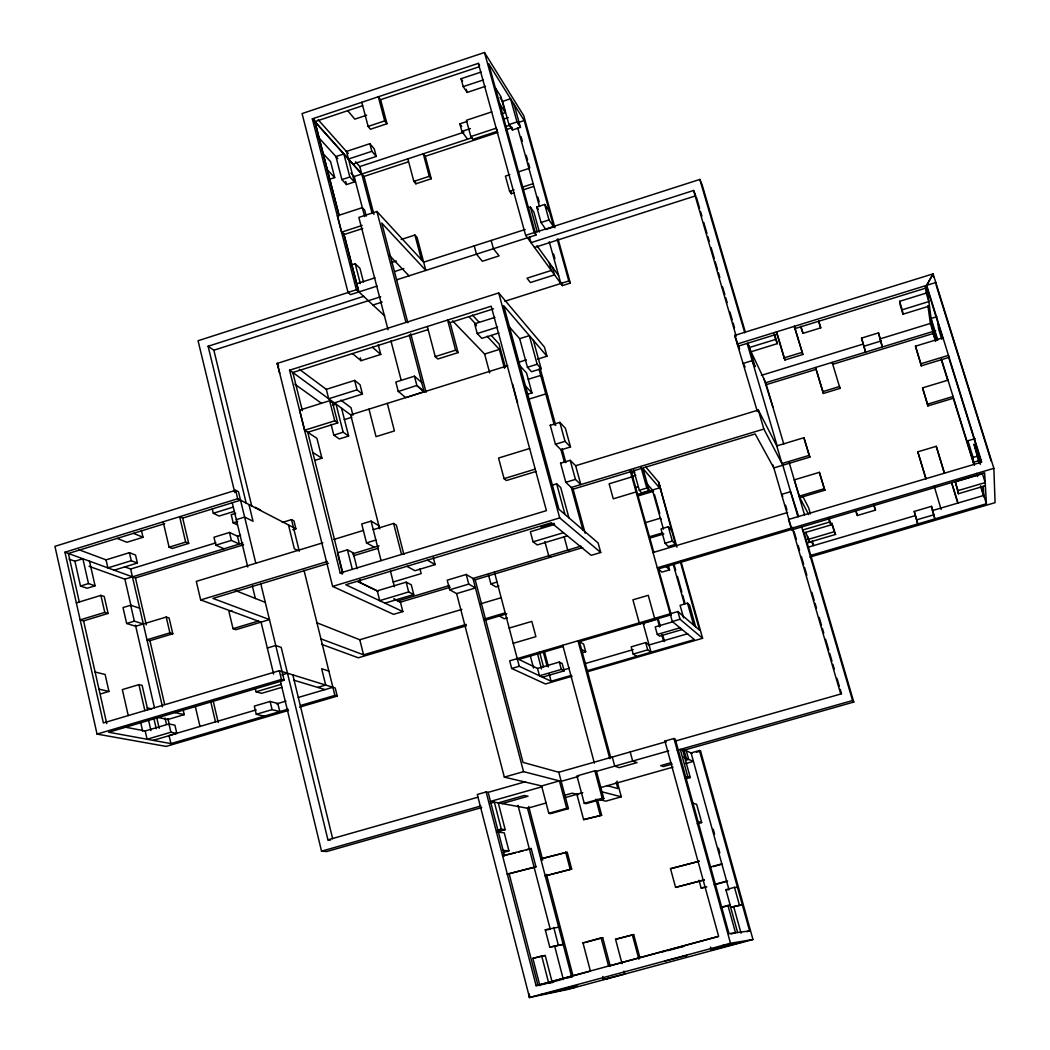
<?xml version="1.0" encoding="UTF-8"?>
<svg xmlns="http://www.w3.org/2000/svg" width="1050" height="1050" viewBox="0 0 1050 1050"><rect width="100%" height="100%" fill="white"/><g stroke="black" fill="none" stroke-linecap="round" stroke-linejoin="round"><path stroke-width="1.5" d="M809.878 557.104L995.072 502.661L993.864 468.339L933.096 273.853L926.664 285.364L933.148 333.533L935.576 341.355M739.62 348.941L734.685 335.409L933.096 273.853L926.664 285.351L981.724 462.118L788.458 519.501L791.91 529.856L984.624 472.776L986.396 503.751L810.692 555.437M554.938 227.824L523.753 115.697L484.496 52.5L302.059 113.571L348.036 292.425L350.477 294.643L377.121 286.086M343.639 233.244L358.798 291.966L356.396 289.734L312.322 118.834L478.327 63.354L479.614 65.389M314.842 121.656L362.644 105.696M361.777 102.296L368.13 126.42L370.466 129.229L386.991 123.743L384.707 120.907L378.315 96.771L380.612 99.684L478.734 66.924M485.52 86.323L467.119 92.426L463.221 86.625L461.055 78.724L481.097 72.043M366.66 115.211L354.821 119.149L347.694 110.683M463.221 86.625L483.276 79.957M368.13 126.42L384.707 120.907M323.111 153.667L330.592 161.661L334.701 177.581L329.228 179.393M354.414 181.965L349.847 176.991L343.849 153.93L335.934 156.555L341.906 179.616L346.513 184.564L354.414 181.965L346.461 151.436L369.863 143.679L374.246 148.851L376.241 156.424L352.971 164.102M502.543 101.391L510.562 98.739L517.007 121.944L520.446 127.365L512.452 129.99L508.961 124.596L502.543 101.391L500.023 97.44M348.364 159.075L371.871 151.305L376.241 156.424M491.689 111.917L466.423 120.278L470.846 136.553L472.828 139.348L496.571 131.539M467.499 139.217L461.921 131.407L459.861 123.834L466.974 121.472M327.259 169.759L334.701 177.581M501.165 113.964L505.326 112.599L500.902 96.6L495.298 87.767M461.921 131.407L470.466 128.586M355.53 161.752L359.809 166.556L463.903 132.221M503.698 119.109L508.239 117.6M470.846 136.553L496.164 128.205L497.424 130.095M341.906 179.616L349.847 176.991M508.961 124.596L517.007 121.944M472.159 137.681L354.113 176.544L350.989 173.119M505.772 126.617L510.313 125.121M517.676 122.693L524.199 120.553L553.77 226.944L545.869 229.491L541.026 222.508L536.734 207.034L544.714 204.461L549.518 211.614M339.058 215.145L314.921 121.629L364.022 176.439L408.358 161.857M407.859 158.852L413.844 181.374L415.866 183.802L431.261 178.762L429.292 176.321L423.268 153.786L425.25 156.292L497.949 132.379M505.68 129.833L511.875 127.798M413.844 181.374L429.292 176.321M525.158 229.504L423.662 262.172L376.924 211.509L358.851 217.402L388.054 329.752M509.841 174.668L505.431 176.111L509.604 191.297L511.311 193.699L514.251 192.754M518.661 171.806L528.951 168.446M366.253 216.09L364.704 210.171L362.329 207.637L337.417 215.788L341.631 232.129L362.184 225.435M341.631 232.129L344.072 234.557L362.736 228.493M509.604 191.297L514.028 189.853M522.847 186.992L533.164 183.645M523.044 189.893L533.321 186.559M401.179 239.492L414.921 235.043L417.113 237.484L425.841 270.428L381.754 223.073L407.846 322.731M351.081 265.059L355.228 263.747M527.586 208.005L530.394 207.086L533.899 212.139L539.398 232.011M391.676 262.526L396.309 261.03M541.026 222.508L549.019 219.936L553.77 226.944M356.764 283.71L374.981 277.843M394.721 271.491L403.843 268.551M348.036 292.425L356.396 289.734M478.327 63.354L525.643 235.331L534.201 232.575L535.972 235.056L396.887 279.733M348.6 292.346L198.056 340.738L234.78 492.542M534.384 232.627L699.825 179.445L702.122 184.761L745.369 332.286M246.186 503.108L208.11 346.264L363.641 296.363M695.349 194.434L693.591 190.496L531.011 242.668L529.489 237.182M208.11 346.264L213.859 350.214L380.664 296.769M534.516 247.472L695.94 195.746M372.934 305.025L382.134 302.072M279.72 373.341L277.252 363.405L498.711 292.95L544.438 347.051L546.945 356.226L537.613 359.139M504.866 301.258L568.798 280.954L570.321 283.093L562.38 285.6L525.643 235.331M289.564 370.217L491.203 306.219L546.42 510.641L340.213 572.998L289.564 370.217L292.727 372.527M302.374 410.694L292.819 372.501L428.348 329.516M427.311 326.498L435.251 356.593L437.811 358.995L458.076 352.616L455.608 350.175L447.602 320.053L450.096 322.613L493.513 308.844M498.855 332.994L481.806 338.363L477.238 333.533L474.626 323.807L494.931 317.389M352.446 353.587L361.029 360.688L380.769 354.441L378.223 344.623M477.238 333.533L497.556 327.114M299.342 369.285L326.314 389.34L354.624 380.415L360.045 384.694L362.434 394.052L334.333 402.885M435.251 356.593L455.608 350.175M362.434 394.052L357.026 389.852L328.702 398.764L326.314 389.34M519.671 338.678L529.344 335.632L537.154 364.245L541.131 368.721L531.497 371.726L527.441 367.277L519.671 338.678L509.092 326.616M307.663 432.324L337.719 422.927L332.653 402.898L329.647 400.706L299.644 410.143L304.658 430.224L316.942 438.362L321.917 458.194L314.803 460.399M452.55 320.854L484.627 354.047L499.38 349.401L504.473 368.288M421.68 382.515L414.448 376.189L395.824 382.042L398.265 391.492L416.863 385.455L424.082 391.676L405.694 397.635L398.226 391.309M332.942 405.116L336.039 404.132L343.153 432.219L348.626 436.039L339.347 438.926L333.808 435.146L331.052 424.226M292.819 372.501L350.687 414.855L507.793 365.676M518.648 362.276L526.391 359.861M304.658 430.224L334.727 420.814L337.719 422.927M344.242 419.633L351.816 417.27M527.441 367.277L537.154 364.245M333.808 435.146L343.153 432.219M528.229 379.299L540.724 375.401L542.64 377.527M312.69 452.392L321.917 458.194M527.625 394.288L531.969 392.936L526.536 372.947L520.039 365.899M255.727 562.892L238.494 491.767L235.646 490.271L54.928 546.341L97.046 734.081L166.149 746.406L288.566 710.404M528.57 399.262L545.777 393.921L547.667 395.968M299.552 707.175L337.221 696.097L335.226 688.013L279.313 670.701L103.373 722.951L64.942 552.221L237.694 498.724L295.903 528.767L293.974 520.918L291.519 519.632L282.253 522.467M737.205 344.046L935.812 282.516M164.692 523.674L68.394 553.481L79.406 602.385M182.7 518.096L188.685 543.401L185.653 542.102L179.642 516.705L182.7 518.096L240.542 500.194M738.242 346.159L777.289 334.071L784.954 359.979L802.869 354.467L794.325 326.353L802.869 354.467M795.152 328.545L926.992 287.739L942.795 338.507M212.297 509.092L213.308 513.279L233.323 507.084M751.078 351.75L777.381 343.626L775.622 339.413L749.122 347.602L747.862 343.337M929.447 306.036L903.013 314.186L900.414 305.786L899.601 301.324L926.218 293.094L925.352 286.873M141.409 530.368L143.023 537.285L126.853 542.286L117.154 538.387M800.638 326.839L803.014 333.336L820.733 327.863L818.593 320.749M234.386 511.337L219.082 516.062L213.308 513.279M69.051 559.125L74.891 561.225L82.871 558.758L88.489 583.577L95.078 585.808L89.486 561.173M235.725 513.306L231.223 514.697L233.192 522.861L237.313 524.842M903.013 314.186L902.212 309.789L928.843 301.56L926.218 293.094M78.671 549.649L106.063 559.86L129.426 552.668L135.542 555.056L137.393 563.036L114.161 570.176M236.329 519.658L244.637 517.099L253.037 521.259L248.968 504.551M233.192 522.861L237.707 521.469M550.266 425.316L559.834 422.376L565.386 428.242L570.518 446.959L561.054 449.846L555.437 444.255L550.2 425.066M163.144 521.811L169.102 547.194L185.653 542.102M777.289 334.071L776.396 331.905L784.087 357.906L802.069 352.367M137.393 563.036L131.276 560.7L107.901 567.893L106.063 559.86M188.685 543.401L172.2 548.481L169.102 547.194M240.581 535.264L237.484 536.222L229.477 532.468L213.964 537.246L215.854 545.173L224.004 548.783M861.551 338.1L865.581 352.131L861.551 338.1L878.483 332.889L882.341 346.999L878.483 332.889M936.889 316.68L931.127 318.452L937.873 340.161M124.53 566.751L130.633 569.034L215.919 542.837M761.394 375.336L863.139 344.085M879.887 338.94L930.366 323.439L927.938 305.694M74.891 561.225L80.496 586.031L88.489 583.577M529.633 448.494L498.553 458.036L504.066 478.642L506.336 480.533L535.802 471.542M215.854 545.173L231.381 540.409L239.387 544.071L237.484 536.222M864.019 346.224L880.976 341.027M555.437 444.255L565.018 441.315L570.518 446.959M95.078 585.808L87.137 588.249L80.496 586.031M89.027 566.304L124.897 579.18L242.931 542.981M777.223 446.106L747.128 343.402L765.739 382.738L935.694 330.645M135.411 577.933L243.587 544.793M292.832 529.699L295.903 528.767M766.185 384.681L816.178 369.364L815.496 367.487L823.384 393.448L840.026 388.382L832.151 362.381L832.781 364.284L933.148 333.533M76.348 602.884L100.905 595.376L104.239 596.479L108.097 613.436L83.58 620.904L80.168 619.881L104.777 612.386L108.097 613.436M921.244 365.846L920.889 363.759L948.465 355.359L948.701 357.473L921.244 365.846L915.469 346.185L942.992 337.772M504.066 478.642L535.211 469.127M378.892 525.722L371.083 521.115L361.725 523.976L366.516 542.889L374.391 547.221M560.608 463.247L570.216 460.32L575.663 465.727L580.821 484.575L575.439 479.391L570.216 460.32M322.796 542.824L196.284 581.385L200.668 599.944L261.069 622.112L273.617 674.061M333.729 539.49L363.405 530.434M575.663 465.727L758.31 410.051L776.777 445.922L781.948 463.562L809.13 455.385L809.904 457.091L773.824 467.933L755.173 433.939L573.116 489.156L565.806 482.317L560.543 462.998M822.714 391.65L839.422 386.558L840.026 388.382M373.209 529.686L393.606 523.464L396.375 525.144L403.869 554.439M139.676 608.226L130.686 605.246L123.007 607.582L126.656 623.49L135.699 626.286L166.215 617.046L169.116 618.004L172.791 633.767L149.927 640.671L146.961 639.778L169.903 632.861L172.791 633.767M552.274 485.152L556.658 483.814L560.674 487.476L568.929 517.847M366.516 542.889L375.887 540.041M565.806 482.317L575.439 479.391M357.144 568.641L353.181 552.851L347.432 549.846L337.417 552.878L342.589 573.562M200.668 599.944L327.442 561.474M352.485 553.875L379.024 545.816M797.921 516.731L782.828 465.229L763.862 429.043L571.318 487.462L582.973 530.145M126.656 623.49L134.347 621.154L143.351 623.989M328.44 563.364L212.927 598.408L269.469 619.579L235.935 629.672L233.034 628.674L228.913 611.415L231.879 610.523M353.417 555.791L378.394 548.218M631.864 473.038L634.83 472.146M927.859 405.943L927.57 404.171L953.059 396.48L953.269 398.278L927.859 405.943L922.543 387.87L947.992 380.166M631.326 476.648L635.749 475.309M635.237 487.607L638.269 486.688M776.777 445.922L803.906 437.719L809.904 457.091M639.345 490.298L646.852 488.04L649.202 490.678L641.734 492.936L639.345 490.298L633.557 469.573M278.512 366.122L277.252 363.405L332.627 586.399L559.702 517.899L600.744 552.497L591.202 555.345L551.329 522.769L345.778 584.745L402.833 611.572L400.431 602.136L393.803 598.854M637.192 494.616L659.584 487.869L660.581 489.142M637.954 495.967L653.559 491.256L646.065 482.829M541.026 527.31L554.177 523.346M360.623 582.868L359.927 579.692M554.663 524.409L530.381 531.72L533.085 541.826L537.259 544.937L567.381 535.881M433.243 557.353L435.133 564.624L414.934 570.714L406.914 566.304M233.034 628.674L258.261 621.075M393.212 582.002L421.168 573.602L419.961 568.89M533.085 541.826L563.469 532.691M378.315 591.439L357.774 581.49L377.252 590.848L406.179 582.159L411.272 584.811L413.752 594.523L385.035 603.12M466.252 574.468L447.208 580.178L449.702 589.785L456.632 593.591L475.453 587.961L468.759 584.089L466.252 574.468L475.178 579.771L523.005 762.379L558.784 772.262L666.159 741.72M413.752 594.523L408.686 591.951L379.719 600.626L377.252 590.848M645.028 522.782L660.293 518.214L661.369 519.369M799.824 497.661L824.893 490.179L819.381 472.342L794.272 479.863L799.391 496.178M398.016 600.902L449.479 585.493M580.978 546.144L472.973 578.458L523.543 771.645L561.186 781.331L578.629 776.383M450.227 587.239L400.431 602.136L394.524 599.288M475.178 579.771L582.75 547.588M100.826 693.866L108.951 691.425L105.118 674.467L95.104 672.013M449.702 589.785L468.759 584.089M147.735 709.8L142.144 685.427L138.915 684.639L122.338 689.587L128.244 715.562M925.877 478.826L917.792 451.828L936.259 446.303L944.528 473.156M671.475 530.197L668.312 526.759L661.028 528.938L665.031 543.244L668.233 546.525L675.465 544.372L658.613 482.147L645.908 467.119M267.33 648.021L275.743 645.514L281.203 647.378L327.928 839.856L330.488 840.066M968.362 445.725L967.916 440.764L975.135 438.611M488.499 574.875L490.875 583.879L496.847 582.107M648.966 536.918L662.721 532.809M402.833 611.572L393.54 614.342L332.627 586.399M650.068 538.02L663.797 533.925M824.893 490.179L824.224 488.723L799.076 496.23L808.697 514.592M498.868 586.044L495.915 586.924L490.875 583.879M665.031 543.244L672.328 541.065L675.465 544.372M316.956 622.808L359.783 639.752L461.895 609.381M480.756 603.776L501.178 597.699M652.995 552.549L787.618 512.505M979.217 460.543L973.494 462.249L973.101 457.446L977.445 456.159M281.886 674.888L287.477 673.234M320.906 638.859L363.562 654.832L466.266 624.396M484.942 618.87L505.181 612.872M792.094 527.848L657.247 567.814L661.867 572.132L669.533 569.861L668.259 565.333M97.046 734.081L281.439 679.455L284.169 680.269L260.702 583.419M791.07 528.426L993.864 468.339M466.423 625.774L358.299 657.799L321.589 644.319M485.231 620.196L506.835 613.804M792.816 529.082L658.416 568.903L671.212 614.775L579.429 641.655L610.719 757.588M284.169 680.269L108.675 732.244L170.94 743.61L288.028 709.17M958.374 493.723L955.29 481.871L982.459 473.826L985.176 482.58L957.994 490.626L958.374 493.723L985.359 485.743M255.373 688.918L256.056 691.806L281.177 684.364M804.169 532.849L831.022 524.908L829.644 522.034L802.594 530.04L804.169 532.849L853.781 702.056L682.802 750.54L680.269 749.411L687.789 776.619L690.27 777.551L682.802 750.54M507.268 617.872L504.302 618.752L499.327 616.022M182.936 708.908L184.262 714.63L167.79 719.499L158.379 717.517M855.606 511.009L857.391 515.471L875.477 510.129L873.705 504.249M281.899 687.317L261.621 693.315L256.056 691.806M124.359 726.981L145.189 730.971L168.984 723.949L174.917 725.169L176.82 733.399L153.169 740.368M807.909 539.49L834.278 531.707L835.577 534.437L809.406 542.154L805.809 532.324M509.184 628.071L531.838 621.39L535.894 636.654L513.214 643.322M256.279 714.289L272.094 709.629L279.786 711.585L277.843 703.487L270.126 701.453L254.323 706.112L256.279 714.289L264.141 716.192M317.717 687.409L325.684 685.059L321.668 668.706L328.86 671.094M807.188 543.008L811.44 541.761L813.579 545.593L812.254 541.091M914.222 511.429L917.779 523.937L914.222 511.429L931.494 506.336L934.881 518.91L931.494 506.336M176.82 733.399L170.901 732.231L147.079 739.253L145.189 730.971M256.187 709.892L169.063 735.551L170.94 743.61M276.531 703.894L285.928 701.124M298.252 697.476L332.863 687.291L304.001 570.268M807.962 547.247L915.259 515.629M932.334 510.602L983.811 495.429M916.768 519.829L934.054 514.736M300.523 705.495L334.871 695.402L337.221 696.097M695.691 626.876L689.548 605.023L687.514 603.173L680.098 605.338L683.616 617.912M680.295 561.553L699.602 630.249L677.88 611.546L509.683 660.831L511.704 668.482L545.436 683.97L572.158 676.2M518.871 659.4L562.682 646.564M636.707 656.355L633.189 654.084L631.194 646.826L645.684 642.6L647.692 649.871L651.066 652.181L643.125 623.424L657.471 619.224L658.56 620.077L660.266 626.22M511.704 668.482L519.264 666.278L551.092 681.24L571.331 675.36M630.223 470.899L672.302 621.521L680.033 619.264L702.594 638.282L587.869 671.633M673.299 621.626L655.213 626.916L657.3 634.436L659.584 636.143L682.067 629.58M582.697 652.628L585.703 651.748L583.656 644.162L577.999 640.815L609.814 758.717M517.243 658.613L537.521 668.43L559.335 662.051L562.17 663.534L564.139 670.845L542.43 677.171M657.3 634.436L679.928 627.834M564.139 670.845L561.304 669.414L539.477 675.78L537.521 668.43M563.181 669.992L569.402 668.181M584.955 663.653L633.163 649.609M687.75 633.701L649.084 644.976L645.684 642.6M633.189 654.084L647.692 649.871M586.898 670.832L694.404 639.568L672.302 621.521M456.632 593.591L504.328 777.118L523.543 771.645M525.472 781.738L488.053 792.383L486.124 791.962L477.291 794.469L529.489 997.5L531.274 997.133M486.124 791.962L536.091 985.674L718.633 936.298L664.913 741.077L673.969 738.504L675.268 739.121L728.989 933.647L749.608 930.917L699.444 750.527L691.071 752.903L729.015 889.77L725.891 889.691L730.761 907.226L742.337 904.798L730.761 907.226M327.928 839.856L477.829 797.226M675.124 741.116L840.735 694.024L791.923 527.008M504.328 777.118L541.603 785.951L559.44 780.885L566.698 808.277L568.418 808.618L558.784 772.262M594.878 770.818L576.962 775.911L584.259 803.329L585.913 803.683L603.816 798.643L596.479 771.317L594.878 770.818L602.227 798.263L603.816 798.643M541.866 786.817L490.376 801.426L527.533 808.251L546.354 802.935M596.479 771.317L668.666 750.829M280.481 681.476L321.536 851.183L480.887 805.98M489.983 803.394L494.353 802.161L501.336 829.159L505.194 829.671L498.264 802.869L524.344 795.48L528.006 796.241L502.11 803.578M677.276 750.264L852.561 700.534L853.781 702.056M481.753 807.555L326.707 851.524L321.536 851.183M696.386 752.246L700.56 751.065L752.968 939.501L567.643 989.481L529.489 997.5L529.279 994.258L529.489 997.5L730.498 943.267L752.968 939.501M671.226 762.654L660.66 765.647L663.219 766.605L672.21 764.059M685.689 760.239L688.682 759.399L686.306 750.816M564.598 795.322L572.171 793.183L578.432 794.666M564.9 797.685L582.776 792.632M599.655 787.867L673.037 767.117M685.519 763.599L693.328 761.381L683.55 757.194M541.603 785.951L548.809 813.317L566.698 808.277M584.259 803.329L602.227 798.263M568.418 808.618L550.594 813.645L548.809 813.317M496.952 830.392L501.336 829.159M684.797 777.472L687.789 776.619M496.492 832.125L505.194 829.671M617.072 781.121L621.311 796.806L605.863 801.163L599.773 799.719M685.808 778.811L690.27 777.551M576.883 794.299L583.616 819.617L601.663 815.259L597.437 799.483M601.663 815.259L583.616 819.617M503.081 852.521L508.922 850.881L504.262 832.86L498.396 832.125M535.946 866.828L507.321 874.164L535.946 866.828L531.169 848.505L502.583 855.789L515.511 852.889M518.648 852.009L523.346 850.697M526.47 849.817L531.169 848.505M571.686 869.072L545.291 875.871L571.686 869.072L567.21 852.128L540.855 858.874L565.674 852.561M697.2 823.791L701.689 822.544L696.649 804.3L692.974 803.224M670.504 868.704L699.169 861.263L670.504 868.704L675.583 887.381L704.301 879.887L675.583 887.381M709.879 867.142L721.822 863.848M713.383 866.578L721.284 864.399M549.793 947.166L563.181 944.331L549.793 947.166L545.265 929.788L558.692 927.137M699.024 880.241L701.177 888.09L705.666 886.856M714.643 884.402L726.613 881.121M706.768 886.896L701.177 888.09M714.223 884.848L727.637 881.173M725.891 889.691L734.488 887.342L737.507 887.447M590.376 970.987L582.973 942.834L601.112 937.899L602.713 937.729L610.142 965.79L718.213 936.561M586.149 942.244L602.713 937.729M539.91 985.688L532.849 958.361L541.695 955.959L545.239 955.513L552.274 982.629M720.405 907.279L730.052 905.166L737.612 932.505M545.239 955.513L532.849 958.361M721.14 907.594L730.052 905.166M622.046 963.756L615.549 939.304L633.701 934.592L639.817 957.456M633.701 934.592L615.549 939.304M590.481 971.119L537.941 985.32L509.276 874.256M667.774 950.657L684.351 946.181L681.778 946.575M546.774 983.535L563.981 978.876M567.118 978.036L571.804 976.763M548.678 983.312L553.429 982.026M731.01 934.001L734.016 933.188M746.76 931.691L749.608 930.917M547.601 993.169L577.553 985.294L551.132 992.421M710.509 947.074L711.322 950.04L737.481 942.992M602.753 976.487L603.527 979.414L624.776 973.98L624.002 971.079M739.515 942.638L711.322 950.04M540.264 994.704L574.389 987.564M603.527 979.414L607.963 978.508M536.091 985.674L545.593 983.889M664.742 961.117L686.884 955.474L683.051 956.183M610.142 965.79L608.567 966.066L601.112 937.899M722.374 945.564L743.479 941.968M662.209 951.707L664.913 951.287M582.973 942.834L584.653 942.651M545.265 929.788L549.045 929.526M503.108 850.356L508.922 850.881M199.973 726.442L195.392 706.834M175.035 712.596L184.262 714.63M215.499 721.875L210.512 700.744M147.157 707.871L151.673 708.868M98.963 689.154L108.951 691.425M698.066 821.664L701.689 822.544M601.112 791.608L621.311 796.806M606.874 785.544L617.872 788.589L616.179 782.303M293.554 680.098L324.962 689.601M64.942 552.221L135.45 577.946L146.291 624.921M235.423 590.546L265.296 602.372M133.481 533.334L143.023 537.285M664.913 741.077L666.251 741.694M692.212 753.428L683.918 749.739L686.319 758.376M699.444 750.527L700.56 751.065M340.213 572.998L342.208 573.956M298.056 550.567L294.354 548.769L288.488 524.934M255.268 507.281L260.61 510.038M427.363 560.136L435.133 564.624M581.49 649.32L585.703 651.748M294.866 384.208L321.418 403.252M550.607 557.209L548.704 555.804L544.858 541.551M640.487 623.779L639.266 622.86L632.914 599.826L648.257 595.311L654.649 618.358L655.83 619.277M340.856 400.142L351.015 407.689L352.944 415.275M643.125 623.424L644.254 624.264M569.572 551.526L567.748 550.095L564.086 536.589M670.084 613.83L671.212 614.775M372.435 347.248L380.769 354.441M384.694 315.945L358.89 291.939L344.072 234.557M666.146 566.606L669.533 569.861M388.658 254.73L409.041 275.835M525.538 386.151L531.969 392.936M474.626 323.807L476.464 325.776M469.363 317.166L476.031 324.332M487.148 336.276L499.38 349.401M637.324 493.277L636.09 491.938L613.279 498.829L609.118 483.801L631.903 476.897L633.137 478.275M472.474 315.092L479.128 322.298M491.308 335.514L499.065 343.928L505.404 367.421M317.507 136.29L337.785 158.589M312.322 118.834L361.764 174.037L372.028 213.019M346.461 151.436L348.272 153.471M318.124 119.687L346.986 152.132M546.945 356.226L503.685 305.616L558.928 509.237L598.133 542.994L600.744 552.497M536.944 245.752L558.692 275.743M459.861 123.834L461.724 126.459M536.734 207.034L538.361 209.409M461.055 78.724L462.63 81.06M499.761 103.937L505.326 112.599M524.199 120.553L488.631 63.617L535.972 235.056M782.722 496.453L781.554 494.392L790.584 491.702L798.643 516.561M802.909 496.65L808.631 507.767L810.442 513.883M745.093 367.014L743.282 363.379L752.181 360.636L755.094 366.739L748.86 345.437M734.685 335.409L757.352 411.534M772.826 406.862L764.006 379.063M277.252 363.405L278.486 366.122M784.087 357.906L784.954 359.979M873.902 505.588L875.477 510.129M818.554 321.3L820.733 327.863M936.088 284.891L991.121 461.068M948.701 357.473L981.343 462.276M941.771 339.189L938.634 329.109L937.808 322.494M980.319 464.336L974.033 444.163L979.099 463.037M931.691 322.678L936.954 339.609M967.916 440.764L973.101 457.446M930.366 323.439L935.707 340.633M941.378 358.877L974.439 465.255M980.989 486.373L986.396 503.751M941.417 360.124L947.73 380.454M953.269 398.278L973.691 464.021M976.605 473.406L977.576 476.542M980.49 485.927L983.903 496.886L983.233 486.242M915.469 346.185L920.889 363.759M899.601 301.324L902.212 309.789M955.29 481.871L957.994 490.626M922.543 387.87L927.57 404.171M951.799 482.803L958.033 503.029M952.009 484.312L957.731 502.911M944.331 473.353L936.259 446.303M934.224 486.321L941.141 509.486M917.792 451.828L925.995 478.656M816.638 370.873L823.384 393.448M800.888 326.235L803.014 333.336M856.511 512.544L857.391 515.471M819.381 472.342L824.224 488.723M835.577 534.437L831.731 523.084L834.278 531.707M774.874 335.134L777.381 343.626M828.857 517.597L831.022 524.908M773.942 333.716L775.622 339.413M828.345 517.611L829.644 522.034M803.906 437.719L809.13 455.385M765.739 382.738L783.772 444.137M789.246 462.774L804.589 515.012M807.739 536.458L809.406 542.154M699.825 179.445L744.778 332.811M801.728 527.1L852.561 700.534M696.399 197.308L699.615 208.307M700.534 211.457L701.912 216.169M703.749 222.456L706.965 233.454M707.884 236.591L709.262 241.316M711.099 247.603L714.315 258.602M715.234 261.739L717.517 269.601M718.436 272.738L719.814 277.449M722.571 286.886L724.867 294.735M725.786 297.885L727.164 302.597M729.921 312.021L732.217 319.882M733.136 323.019L734.514 327.731M794.049 531.418L796.346 539.241M798.171 545.501L799.536 550.187M801.373 556.447L803.657 564.257M804.562 567.381L806.859 575.203M811.886 592.41L814.17 600.219M815.076 603.356L816.454 608.042M819.197 617.426L821.481 625.236M822.386 628.372L823.764 633.058M825.589 639.319L828.791 650.252M829.71 653.389L831.994 661.198M832.899 664.335L834.278 669.021M837.021 678.405L839.304 686.228M840.223 689.351L841.588 694.037M758.31 410.051L763.862 429.043M693.591 190.496L736.181 336.236M785.571 505.247L786.936 509.906M772.971 465.006L791.91 529.856M649.202 490.678L643.02 468.602L659.505 487.883L658.613 482.147L660.647 489.116M658.613 482.147L676.987 547.221M680.964 561.343L702.594 638.282M668.312 526.759L672.328 541.065M687.514 603.173L693.696 625.17M654.439 494.419L659.754 513.332M673.903 563.798L675.675 570.111M677.434 576.411L681.857 592.187M682.749 595.337L684.954 603.225M652.391 490.035L663.442 529.2M673.05 563.706L684.495 604.262M641.051 467.289L646.852 488.04M677.88 611.546L680.033 619.264M631.05 470.794L653.743 552.143M558.023 238.875L570.321 283.093M557.209 239.295L568.798 280.954M544.714 204.461L549.019 219.936M734.488 887.342L739.371 904.89M662.826 635.434L664.532 641.576M657.471 619.224L659.61 626.916M661.749 634.62L663.456 640.789M514.041 104.304L520.446 127.365M521.076 136.657L522.375 141.33M526.26 155.361L527.559 160.033M528.426 163.144L529.725 167.816M537.849 197.137L539.162 201.876M553.626 254.008L554.938 258.746M561.514 282.45L562.38 285.6M713.239 829.224L714.551 833.962M718.489 848.177L719.801 852.915M517.676 127.811L539.503 206.535M549.281 241.828L560.831 283.487M733.819 907.108L741.064 933.227M552.366 267.015L554.531 274.864L530.394 282.542L527.008 278.197L551.316 270.454L549.124 262.553M727.886 905.244L735.512 932.781M511.599 126.919L512.452 129.99M530.394 207.086L537.206 231.722M673.969 738.504L730.498 943.267M484.496 52.5L534.201 232.575M510.484 190.68L511.311 193.699M559.834 422.376L565.018 441.315M466.266 89.289L467.119 92.426M533.374 340.344L541.131 368.721M540.12 368.34L555.712 425.434M562.065 448.678L565.884 462.643M573.116 489.156L585.165 533.242M539.044 369.246L554.242 424.935M561.054 449.846L564.467 462.367M491.177 240.45L493.421 248.719L499.104 255.872L482.331 261.253L476.464 254.166L474.233 245.897M630.197 751.944L632.664 761.04L637.022 762.602L619.277 767.642L614.736 766.133L612.281 757.05M556.658 483.814L564.979 514.447M498.711 292.95L559.702 517.899M512.623 384.156L517.611 402.662M484.627 354.047L489.694 372.908M562.774 645.278L594.379 763.114M425.25 156.292L431.261 178.762M559.335 662.051L561.304 669.414M632.323 934.736L638.872 959.214M595.954 799.129L600.193 814.971M544.268 651L548.494 666.842M543.165 651.499L547.181 666.54M549.189 674.074L551.092 681.24M415.065 180.81L415.866 183.802M539.529 651.879L543.637 667.341M450.096 322.613L458.076 352.616M537.416 653.454L541.551 669.021M530.237 655.554L533.531 668.01M380.612 99.684L386.991 123.743M414.921 235.043L421.483 259.822M494.498 572.408L519.264 666.278M565.622 851.97L570.097 868.967M369.863 143.679L371.871 151.305M410.747 333.795L426.077 392.319M376.924 211.509L405.93 322.35M409.251 335.016L424.134 391.86L416.916 385.639L414.448 376.189M364.022 176.439L373.944 214.436M528.714 806.505L542.745 860.186M546.459 874.401L572.88 975.437M527.533 808.251L571.791 977.301M359.809 166.556L361.764 174.037M553.744 927.465L558.272 944.856M354.191 176.531L364.652 216.562M517.978 805.311L550.305 929.434M554.781 946.614L563.364 979.584M390.928 340.83L401.218 380.389M345.726 181.506L346.513 184.564M541.695 955.959L548.769 983.286M363.471 281.978L359.94 268.301L355.202 263.721L360.334 283.605M488.132 792.356L504.551 855.947M314.16 118.991L339.137 215.788M387.319 403.384L394.419 430.933L376.031 436.656L368.983 409.133M360.308 357.879L361.029 360.688M393.606 523.464L401.533 554.452M354.624 380.415L357.026 389.852M406.179 582.159L408.686 591.951M350.687 414.855L379.68 528.832M390.416 571.029L394.419 586.727M371.083 521.115L381.071 560.634M341.552 408.174L348.626 436.039M329.647 400.706L334.727 420.814M347.432 549.846L352.354 569.494M359.783 639.752L363.562 654.832M307.768 432.285L342.799 572.854M332.863 687.291L334.871 695.402M291.519 519.632L299.289 551.171M213.859 350.214L251.738 505.982M292.819 674.888L332.653 838.688M235.646 490.271L237.694 498.724M279.313 670.701L281.439 679.455M232.247 502.766L247.761 567.013M252.341 585.952L255.386 598.592M229.477 532.468L231.381 540.409M270.126 701.453L272.094 709.629M213.294 701.426L218.243 722.479M166.215 617.046L169.903 632.861M149.927 640.671L164.627 704.301M167.934 718.62L169.404 724.972M129.426 552.668L131.276 560.7M168.984 723.949L170.901 732.231M130.633 569.034L162.461 706.834M165.007 717.99L166.504 724.382M124.897 579.18L131.093 606.152M135.476 625.183L154.442 707.687M156.634 717.203L159.193 728.306M130.686 605.246L134.347 621.154M153.786 718.029L156.24 728.713M148.47 719.841L150.924 730.603M138.915 684.639L144.874 710.627M140.608 722.164L142.721 731.391M100.905 595.376L104.777 612.386M83.58 620.904L106.732 723.594M933.096 273.853L933.476 277.016"/></g></svg>
